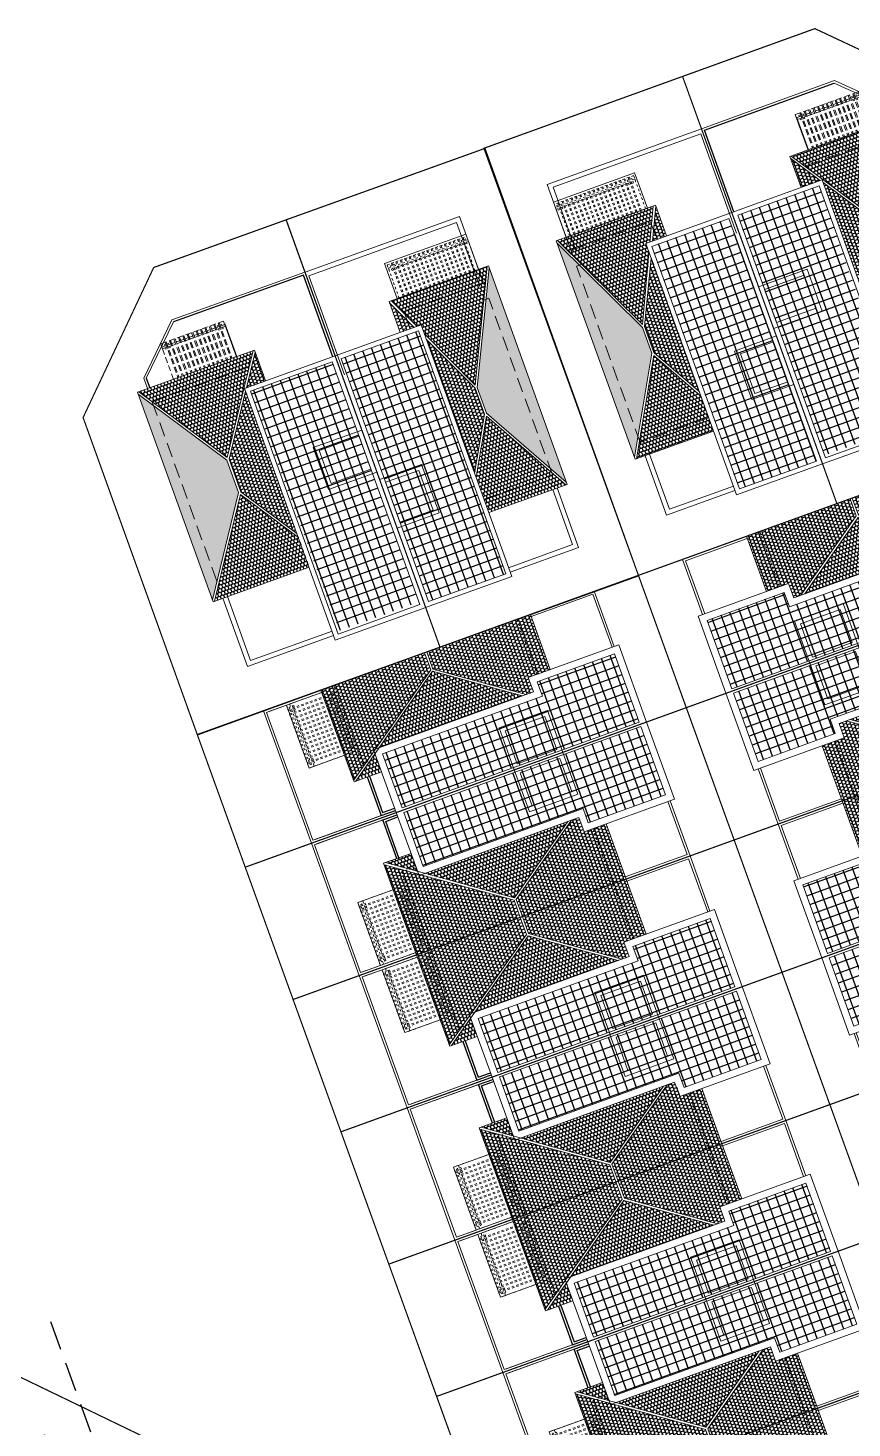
# Model space of a CAD drawing. Header units: metres. Extents: x 568336 to 569219, y 2065964 to 2066430.
# Drawn here: x 568585.6 to 568620.7, y 2066272.9 to 2066332.6 of the extents above; entities that cross this region are included whole.
import ezdxf
from ezdxf.xclip import XClip

# ---------------------------------------------------------------- set-up
doc = ezdxf.new("R2010")
doc.units = ezdxf.units.M
for name, pattern in [('CENTER', [2, 1.25, -0.25, 0.25, -0.25]), ('HIDDEN', [0.375, 0.25, -0.125]), ('HIDDEN2', [0.1875, 0.125, -0.0625])]:
    doc.linetypes.add(name, pattern=pattern)
for name, color, linetype, lineweight in [('-CENTER', 143, 'CENTER', 13), ('-CONCRETE', 1, 'CONTINUOUS', 35), ('-DIM', 9, 'CONTINUOUS', 13), ('-DOOR', 137, 'CONTINUOUS', 9), ('-HATCH', 8, 'CONTINUOUS', 5), ('-HIDE', 3, 'HIDDEN', 13), ('-LINE1', 7, 'CONTINUOUS', 18), ('-LINE2', 252, 'CONTINUOUS', 9)]:
    doc.layers.add(name, color=color, linetype=linetype, lineweight=lineweight)
for name, color, linetype in [('-HATCH CONCRETE', 54, 'CONTINUOUS'), ('-RANH GIOI LO DAT', 12, 'CONTINUOUS'), ('13. NET HATCH', 252, 'CONTINUOUS'), ('LoLK', 6, 'CONTINUOUS'), ('RANHGIOI', 2, 'HIDDEN'), ('TIMDUONG', 1, 'CONTINUOUS')]:
    doc.layers.add(name, color=color, linetype=linetype)

# ---------------------------------------------------------------- blocks, each defined once
blk = doc.blocks.new('M15-T2')
at = {"layer": '13. NET HATCH'}
h = blk.add_hatch(dxfattribs=at)
h.set_pattern_fill('_USER', color=256, scale=400, double=1, pattern_type=0)
h.set_pattern_definition([(0, (-86451.0774407046, -1.622815034352243e-06), (0, 400), []), (90, (-86451.0774407046, -1.622815034352243e-06), (-400, 2.449293598294706e-14), [])])
h.paths.add_polyline_path([(195609.8735232965, 106990.0698697511), (195609.8735232965, 102490.2340475661), (198410.0264232185, 102490.2340475661), (198410.0264232185, 111040.0698697567), (195609.8735232965, 111040.0698697567), (195609.8735232965, 109190.0698697511), (197309.8735232965, 109190.0698697511), (197309.8735232965, 106990.0698697511)])
h = blk.add_hatch(dxfattribs=at)
h.set_pattern_fill('MAIGO-12', color=256, scale=500, angle=180)
h.set_pattern_definition([(180, (-86601.0774407046, -1.622815034352243e-06), (-125, -250), [200, -50, 200, -50]), (270, (-86576.0774407046, -25.00000162281503), (125, -250), [225, -275]), (225, (-86551.0774407046, -1.622815034352243e-06), (-125.0000000023782, -250.0000000047562), [35.35533906000001, -671.751442]), (315, (-86601.0774407046, -1.622815034352243e-06), (125.0000000023781, -250.0000000047562), [35.35533906000001, -671.751442])])
h.paths.add_polyline_path([(203159.9500499807, 107940.0698697504), (198610.0264232185, 107940.0698697504), (198610.0264232185, 106990.0699348317), (200409.9882691402, 105190.10808891)])
h = blk.add_hatch(dxfattribs=at)
h.set_pattern_fill('MAIGO-12', color=256, scale=500, angle=90)
h.set_pattern_definition([(90, (-86451.0774407046, 149.999998377185), (-250, 125), [200, -50, 200, -50]), (180, (-86476.0774407046, 124.999998377185), (-250, -125), [225, -275]), (135, (-86451.0774407046, 99.99999837718497), (-250.0000000047562, 125.0000000023781), [35.35533906000001, -671.751442]), (225, (-86451.0774407046, 149.999998377185), (-250.0000000047562, -125.0000000023781), [35.35533906000001, -671.751442])])
h.paths.add_polyline_path([(200409.9882691402, 102989.5432279678), (203159.9500499807, 100239.5814471274), (203159.9500499807, 107940.0698697504), (200409.9882691402, 105190.10808891)])
h = blk.add_hatch(dxfattribs=at)
h.set_pattern_fill('MAIGO-12', color=256, scale=500, angle=270)
h.set_pattern_definition([(270, (-86451.0774407046, -150.000001622815), (250, -125), [200, -50, 200, -50]), (0, (-86426.0774407046, -125.000001622815), (250, 124.9999999999999), [225, -275]), (315, (-86451.0774407046, -100.000001622815), (250.0000000047562, -125.0000000023782), [35.35533906000001, -671.751442]), (45, (-86451.0774407046, -150.000001622815), (250.0000000047562, 125.0000000023781), [35.35533906000001, -671.751442])])
h.paths.add_polyline_path([(198610.0264232185, 102290.2340475661), (197660.0264882998, 102290.2340475661), (197660.0264882998, 100239.5814471274), (200409.9882691402, 102989.5432279678), (200409.9882691402, 105190.10808891), (198610.0264232185, 106990.0699348317)])
h = blk.add_hatch(dxfattribs=at)
h.set_pattern_fill('MAIGO-12', color=256, scale=500)
h.set_pattern_definition([(0, (-86301.0774407046, -1.622815034352243e-06), (125, 250), [200, -50, 200, -50]), (90, (-86326.0774407046, 24.99999837718497), (-125, 250), [225, -275]), (45, (-86351.0774407046, -1.622815034352243e-06), (125.0000000023781, 250.0000000047562), [35.35533906000001, -671.751442]), (135, (-86301.0774407046, -1.622815034352243e-06), (-125.0000000023781, 250.0000000047562), [35.35533906000001, -671.751442])])
h.paths.add_polyline_path([(203159.9500499807, 100239.5814471274), (200409.9882691402, 102989.5432279678), (197660.0264882998, 100239.5814471274)])
at = {"layer": '-HIDE', "ltscale": 5}
blk.add_lwpolyline([(198410.0264882998, 100989.5814471274), (202409.9500499807, 100989.5814471274), (202409.9500499807, 107190.0698697504), (198410.0264882998, 107190.0698697504)], close=True, dxfattribs=at)
at = {"layer": '-LINE1'}
for points in [[(195409.8735232965, 102290.2340475661), (198610.0264232185, 102290.2340475661), (198610.0264232185, 111240.0698697567), (195409.8735232965, 111240.0698697567)], [(195409.8735232965, 109190.0698697511), (197309.8735232965, 109190.0698697511), (197309.8735232965, 106990.0698697511), (195409.8735232965, 106990.0698697511)], [(195609.8735232965, 108990.0698697511), (197109.8735232965, 108990.0698697511), (197109.8735232965, 107190.0698697511), (195609.8735232965, 107190.0698697511)]]:
    blk.add_lwpolyline(points, close=True, dxfattribs=at)
for points in [[(195609.8735232965, 106990.0698697511), (195609.8735232965, 102490.2340475661), (198410.0264232185, 102490.2340475661), (198410.0264232185, 111040.0698697567), (195609.8735232965, 111040.0698697567), (195609.8735232965, 109190.0698697511)], [(197660.0264882998, 102290.2340475661), (197660.0264882998, 100239.5814471274), (203159.9500499807, 100239.5814471274), (203159.9500499807, 107940.0698697504), (198610.0264232185, 107940.0698697504)], [(198610.0264232185, 106990.0699348317), (200409.9882691402, 105190.10808891), (203159.9500499807, 107940.0698697504)], [(200409.9882691402, 102989.5432279678), (200409.9882691402, 105190.10808891)], [(197660.0264882998, 100239.5814471274), (200409.9882691402, 102989.5432279678), (203159.9500499807, 100239.5814471274)]]:
    blk.add_lwpolyline(points, dxfattribs=at)
at = {"layer": '-RANH GIOI LO DAT', "linetype": 'HIDDEN', "ltscale": 10, "const_width": 50}
blk.add_lwpolyline([(201411.1560862064, 95933.97837805748), (206409.8034176826, 101050.2748088837), (206409.8034174442, 113240.0698714256), (195409.8034186363, 113240.0698714256), (195409.8034181595, 95794.35342478752)], close=True, dxfattribs=at)
at = {"layer": '13. NET HATCH'}
for p, q in [((195410.0630848429, 98310.12510969456), (195409.9500499807, 102289.581440447)), ((195509.9500499809, 98409.28748648906), (195509.9500499808, 102289.5814406758)), ((200194.9472779085, 98409.28748648905), (201983.153677802, 100239.5814471274)), ((200238.0036291459, 98310.26192571684), (202122.9584996862, 100239.5814471274)), ((195409.9500499808, 98310.12510648384), (200238.0036291458, 98310.26192571683)), ((195509.9500499808, 98409.28748648906), (200194.9472779085, 98409.28748648906))]:
    blk.add_line(p, q, dxfattribs=at)
for points in [[(198610.0264232185, 111240.0698697567), (202409.9500499807, 111240.0698697567), (202409.9500499807, 107940.0698697504)], [(198610.0264232185, 111140.0698697567), (202309.9500499807, 111140.0698697567), (202309.9500499807, 107940.0698697504)]]:
    blk.add_lwpolyline(points, dxfattribs=at)
blk = doc.blocks.new('M1-T2')
at = {"layer": '13. NET HATCH'}
h = blk.add_hatch(dxfattribs=at)
h.set_pattern_fill('_USER', color=256, scale=400, double=1, pattern_type=0)
h.set_pattern_definition([(0, (-72019.69939832893, 268497.2421785052), (0, 400), []), (90, (-72019.69939832893, 268497.2421785052), (-400, 2.449293598294706e-14), [])])
h.paths.add_polyline_path([(194781.5083361329, 48852.05986008693), (191681.544559012, 48852.02168850085), (191681.544559012, 38102.40786097664), (194132.0005485586, 38102.40786125885), (194131.4212575209, 45352.40786124712), (194781.544961986, 45352.40786124712)])
h = blk.add_hatch(dxfattribs=at)
h.set_pattern_fill('MAIGO-12', color=256, scale=300)
h.set_pattern_definition([(0, (-71937.9789743879, 277997.6911625504), (75, 150), [120, -30, 120, -30]), (90, (-71952.9789743879, 278012.6911625504), (-74.99999999999999, 150), [135, -165]), (45, (-71967.9789743879, 277997.6911625504), (75.00000000142687, 150.0000000028537), [21.213203436, -403.0508652]), (135, (-71937.9789743879, 277997.6911625504), (-75.00000000142686, 150.0000000028537), [21.213203436, -403.0508652])])
h.paths.add_polyline_path([(197581.6412454823, 41352.9552652062), (196807.5640601909, 41352.89341472676), (194431.4716759799, 44721.41780417197), (194431.4452291422, 45052.40786124712), (195081.5481016735, 45052.40786124712), (195081.537636375, 46052.38191274014), (197581.6364075298, 46052.40807769892)])
h = blk.add_hatch(dxfattribs=at)
h.set_pattern_fill('MAIGO-12', color=256, scale=300, angle=-90.00000000000001)
h.set_pattern_definition([(270, (426586.0623544162, 307889.9603437659), (150, -75.00000000000003), [120, -30, 120, -30]), (360, (426601.0623544162, 307904.9603437659), (150, 74.99999999999996), [135, -165]), (315, (426586.0623544162, 307919.9603437659), (150.0000000028537, -75.0000000014269), [21.213203436, -403.0508652]), (44.99999999999999, (426586.0623544162, 307889.9603437659), (150.0000000028537, 75.00000000142683), [21.213203436, -403.0508652])])
h.paths.add_polyline_path([(196720.4603611046, 41302.88770931555), (194431.4855396117, 44547.91032072683), (194432.0041152306, 38057.78188376474)])
h = blk.add_hatch(dxfattribs=at)
h.set_pattern_fill('MAIGO-12', color=256, scale=300)
h.set_pattern_definition([(0, (-71937.9789743879, 268648.8918156191), (75, 150), [120, -30, 120, -30]), (90, (-71952.9789743879, 268663.8918156191), (-74.99999999999999, 150), [135, -165]), (45, (-71967.9789743879, 268648.8918156191), (75.00000000142687, 150.0000000028537), [21.213203436, -403.0508652]), (135, (-71937.9789743879, 268648.8918156191), (-75.00000000142686, 150.0000000028537), [21.213203436, -403.0508652])])
h.paths.add_polyline_path([(197581.6492357035, 41252.95526552543), (196807.5689006547, 41252.89341479431), (193493.5503469635, 36553.50668456674), (197581.6540736293, 36553.51670549273)])
h = blk.add_hatch(dxfattribs=at)
h.set_pattern_fill('MAIGO-12', color=256, scale=300, angle=-90.00000000000001)
h.set_pattern_definition([(270, (425567.8702235491, 306464.4310452158), (150, -75.00000000000003), [120, -30, 120, -30]), (360, (425582.8702235491, 306479.4310452158), (150, 74.99999999999996), [135, -165]), (315, (425567.8702235491, 306494.4310452158), (150.0000000028537, -75.0000000014269), [21.213203436, -403.0508652]), (44.99999999999999, (425567.8702235491, 306464.4310452158), (150.0000000028537, 75.00000000142683), [21.213203436, -403.0508652])])
h.paths.add_polyline_path([(194251.9137550937, 37802.40786127265), (193431.7609352131, 37802.4078611782), (193432.3257872818, 36640.20530935889)])
at = {"layer": '-CONCRETE', "color": 1, "linetype": 'HIDDEN', "ltscale": 10, "const_width": 50}
blk.add_lwpolyline([(191581.7177010371, 50951.98888872014), (197581.6939540912, 50951.98888872005), (197581.7429788466, 30952.01227472891), (191581.7667257926, 30952.01227472891)], close=True, dxfattribs=at)
at = {"layer": '-DIM'}
for points in [[(191581.6054067312, 45352.34088985813), (193481.8664234671, 45352.34088985813), (193481.8664234671, 43152.41811580034), (191581.6054067312, 43152.41811580034)], [(191781.6054067312, 45152.34088985813), (193281.8664234671, 45152.34088985813), (193281.8664234671, 43352.41811580034), (191781.6054067312, 43352.41811580034)]]:
    blk.add_lwpolyline(points, close=True, dxfattribs=at)
at = {"layer": '-DOOR'}
for p, q in [((191581.7554881212, 33952.36951132128), (191581.755488128, 37802.40786096515)), ((191681.6789614691, 37802.40786097665), (191681.6789614624, 34152.67875149207)), ((197482.0082696404, 36553.51646123689), (197481.6688462046, 34151.3781753963)), ((197581.7526964178, 36553.51670573448), (197581.6657835785, 33951.02410554287))]:
    blk.add_line(p, q, dxfattribs=at)
at = {"layer": '-HATCH'}
for p, q in [((195081.507289891, 48952.0313275103), (197581.7223046749, 48952.0313275103)), ((197481.7222414731, 48852.05573844664), (197481.7222377752, 46052.40703204017)), ((197581.7223046749, 48952.0313275103), (197581.6520589089, 46052.40807786272)), ((197581.6657835785, 33951.02410554287), (191581.7554881212, 33952.36951132128))]:
    blk.add_line(p, q, dxfattribs=at)
at = {"layer": '-HATCH', "linetype": 'HIDDEN'}
for p, q in [((194832.0781148251, 34949.89879636346), (194832.0781148251, 37150.36891155391)), ((194882.0781148251, 34949.89879636346), (194882.0781148251, 37150.36891155391)), ((195032.0781148251, 34949.89879636346), (195032.0781148251, 37150.36891155391)), ((195082.0781148252, 34949.89879636346), (195082.0781148252, 37150.36891155391)), ((195082.0781148251, 34949.89879636346), (195082.0781148251, 37150.36891155391)), ((195082.0781148251, 34949.89879636346), (195082.0781148251, 37150.36891155391)), ((195082.0781148251, 34949.89879636346), (195082.0781148251, 37150.36891155391)), ((195232.0781148252, 34949.89879636346), (195232.0781148252, 37150.36891155391)), ((195282.0781148252, 34949.89879636346), (195282.0781148252, 37150.36891155391)), ((195432.0781148252, 34949.89879636346), (195432.0781148252, 37150.36891155392)), ((195482.0781148252, 34949.89879636346), (195482.0781148252, 37150.36891155392)), ((195632.0781148252, 34949.89879636346), (195632.0781148252, 37150.36891155391)), ((195682.0781148252, 34949.89879636346), (195682.0781148252, 37150.36891155391)), ((195832.0781148252, 34949.89879636346), (195832.0781148252, 37150.36891155391)), ((195882.0781148252, 34949.89879636346), (195882.0781148252, 37150.36891155391)), ((196032.0781148252, 34949.89879636346), (196032.0781148252, 37150.36891155391)), ((196082.0781148252, 34949.89879636346), (196082.0781148252, 37150.36891155391)), ((196232.0781148253, 34949.89879636346), (196232.0781148253, 37150.36891155392)), ((196282.0781148253, 34949.89879636346), (196282.0781148253, 37150.36891155392)), ((196432.0781148253, 34949.89879636346), (196432.0781148253, 37150.36891155392)), ((196482.0781148253, 34949.89879636346), (196482.0781148253, 37150.36891155392)), ((196632.0781148253, 34949.89879636346), (196632.0781148253, 37150.36891155392)), ((196682.0781148253, 34949.89879636346), (196682.0781148253, 37150.36891155392)), ((196832.0781148253, 34949.89879636346), (196832.0781148253, 37150.36891155391)), ((196882.0781148253, 34949.89879636346), (196882.0781148253, 37150.36891155391)), ((197032.0781148253, 34949.89879636346), (197032.0781148253, 37150.36891155391)), ((197082.0781148253, 34949.89879636346), (197082.0781148253, 37150.36891155391)), ((197232.0781148253, 34949.89879636346), (197232.0781148253, 37150.36891155391)), ((197282.0781148253, 34949.89879636346), (197282.0781148253, 37150.36891155391))]:
    blk.add_line(p, q, dxfattribs=at)
at = {"layer": '-HATCH'}
for points in [[(197481.7222414731, 48852.05573844664), (195081.509382983, 48852.03343139064)], [(194632.0781148252, 36553.50947537227), (194632.0781148252, 34949.89879636346), (197482.0082696404, 34949.89879636346), (197481.4005076007, 34052.42727081922), (191681.9473000663, 34051.62965606915), (191682.3114230807, 37153.50714727336)], [(191682.3114230807, 37153.50714727336), (193432.076313036, 37153.50714727336)]]:
    blk.add_lwpolyline(points, dxfattribs=at)
at = {"layer": '-HATCH', "linetype": 'HIDDEN'}
blk.add_lwpolyline([(194632.0781148251, 37149.91896741249), (197482.0082696404, 37149.91896741249), (197482.0082696404, 34949.89879636346), (194632.0781148251, 34949.89879636346)], close=True, dxfattribs=at)
for points in [[(194757.0082696402, 35179.89879636346), (194757.0082696402, 35239.89879636346), (194832.0781148251, 35239.89879636346)], [(194882.0781148251, 35239.89879636346), (194957.0082696402, 35239.89879636346), (194957.0082696402, 35179.89879636346)], [(197232.0781148253, 35239.89879636346), (197157.0781148253, 35239.89879636346), (197157.0781148253, 35179.89879636346)], [(197357.0781148253, 35179.89879636346), (197357.0781148253, 35239.89879636346), (197282.0781148253, 35239.89879636346)], [(194832.0781148251, 35099.89879636346), (194632.0781148251, 35099.89879636346), (194632.0781148251, 35179.89879636346), (194832.0781148251, 35179.89879636346)], [(194832.0781148251, 35039.89879636346), (194757.0082696402, 35039.89879636346), (194757.0082696402, 35099.89879636346)], [(194882.0781148251, 35179.89879636346), (195032.0781148251, 35179.89879636346)], [(195032.0781148251, 35099.89879636346), (194882.0781148251, 35099.89879636346)], [(194957.0082696402, 35099.89879636346), (194957.0082696402, 35039.89879636346), (194882.0781148251, 35039.89879636346)], [(195082.0781148251, 35179.89879636346), (195082.0781148251, 35179.89879636346)], [(195082.0781148252, 35179.89879636346), (195082.0781148251, 35179.89879636346)], [(195082.0781148252, 35179.89879636346), (195232.0781148252, 35179.89879636346)], [(195232.0781148252, 35099.89879636346), (195082.0781148252, 35099.89879636346)], [(195082.0781148251, 35099.89879636346), (195082.0781148252, 35099.89879636346)], [(195082.0781148251, 35099.89879636346), (195082.0781148251, 35099.89879636346)], [(195282.0781148252, 35179.89879636346), (195432.0781148252, 35179.89879636346)], [(195432.0781148252, 35099.89879636346), (195282.0781148252, 35099.89879636346)], [(195482.0781148252, 35179.89879636346), (195632.0781148252, 35179.89879636346)], [(195632.0781148252, 35099.89879636346), (195482.0781148252, 35099.89879636346)], [(195682.0781148252, 35179.89879636346), (195832.0781148252, 35179.89879636346)], [(195832.0781148252, 35099.89879636346), (195682.0781148252, 35099.89879636346)], [(195882.0781148252, 35179.89879636346), (196032.0781148252, 35179.89879636346)], [(196032.0781148252, 35099.89879636346), (195882.0781148252, 35099.89879636346)], [(196082.0781148252, 35179.89879636346), (196232.0781148253, 35179.89879636346)], [(196232.0781148253, 35099.89879636346), (196082.0781148252, 35099.89879636346)], [(196282.0781148253, 35179.89879636346), (196432.0781148253, 35179.89879636346)], [(196432.0781148253, 35099.89879636346), (196282.0781148253, 35099.89879636346)], [(196482.0781148253, 35179.89879636346), (196632.0781148253, 35179.89879636346)], [(196632.0781148253, 35099.89879636346), (196482.0781148253, 35099.89879636346)], [(196682.0781148253, 35179.89879636346), (196832.0781148253, 35179.89879636346)], [(196832.0781148253, 35099.89879636346), (196682.0781148253, 35099.89879636346)], [(196882.0781148253, 35179.89879636346), (197032.0781148253, 35179.89879636346)], [(197032.0781148253, 35099.89879636346), (196882.0781148253, 35099.89879636346)], [(197082.0781148253, 35179.89879636346), (197232.0781148253, 35179.89879636346)], [(197232.0781148253, 35099.89879636346), (197082.0781148253, 35099.89879636346)], [(197157.0781148253, 35099.89879636346), (197157.0781148253, 35039.89879636346), (197232.0781148253, 35039.89879636346)], [(197282.0781148253, 35179.89879636346), (197482.0082696404, 35179.89879636346), (197482.0082696404, 35099.89879636346), (197282.0781148253, 35099.89879636346)], [(197282.0781148253, 35039.89879636346), (197357.0781148253, 35039.89879636346), (197357.0781148253, 35099.89879636346)]]:
    blk.add_lwpolyline(points, dxfattribs=at)
at = {"layer": '-HATCH CONCRETE', "color": 251}
for p, q in [((191682.3114230807, 37153.50714727336), (191681.9954599081, 37802.40786097669)), ((193432.076313036, 37153.50714727336), (191682.3114230807, 37153.50714727336))]:
    blk.add_line(p, q, dxfattribs=at)
blk.add_lwpolyline([(193432.027711175, 37253.50714727336), (191782.3114230807, 37253.50714727336), (191781.9952733098, 37802.40786098821)], dxfattribs=at)
at = {"layer": '-HIDE', "linetype": 'HIDDEN2', "ltscale": 5}
for p, q in [((197581.726349521, 45452.40807863946), (195081.543915717, 45452.3819128051)), ((194031.7607389405, 37802.95750426031), (194032.0763839002, 37153.50714727336)), ((194032.0763839002, 37153.50714727336), (197581.6543818389, 37153.51978471873))]:
    blk.add_line(p, q, dxfattribs=at)
at = {"layer": '-LINE1'}
for p, q in [((191581.544559012, 49152.02045716772), (195081.5051964397, 49152.06355413864)), ((191581.544559012, 37802.40786096513), (191581.544559012, 49152.02045716772)), ((195081.5481016735, 45052.40786124712), (195081.5051964397, 49152.06355413864)), ((191681.544559012, 48852.02168850085), (194781.5083361329, 48852.05986008693)), ((191681.544559012, 38102.40786097664), (191681.544559012, 48852.02168850085)), ((194781.544961986, 45352.40786124712), (194781.5083361329, 48852.05986008693)), ((197581.6364075298, 46052.40807769892), (195081.537636375, 46052.38191274014)), ((197581.6540736293, 36553.51670549273), (197581.6364075298, 46052.40807769892)), ((194131.4212575209, 45352.40786124712), (194132.0005485586, 38102.40786125885)), ((194781.544961986, 45352.40786124712), (194131.4212575209, 45352.40786124712)), ((194431.4452291422, 45052.40786124712), (194432.0245201799, 37802.4078612934)), ((195081.5481016735, 45052.40786124712), (194431.4452291422, 45052.40786124712)), ((194431.4716759799, 44721.41780417197), (196807.5622111425, 41352.89341457902)), ((194431.4855396117, 44547.91032072683), (196720.4603611046, 41302.88770931556)), ((193432.3257872818, 36640.20530935889), (196720.4603611046, 41302.88770931555)), ((193493.5503469635, 36553.50668456674), (196807.5689006547, 41252.89341479431)), ((196807.5622111425, 41352.89341457902), (197581.6412454823, 41352.9552652062)), ((196807.5689006547, 41252.89341479431), (197581.6492357034, 41252.95526552543)), ((191581.544559012, 37802.40786096513), (194432.0245201799, 37802.4078612934)), ((191681.544559012, 38102.40786097664), (194132.0005485586, 38102.40786125885)), ((193431.7609352131, 37802.40786117821), (193432.3679244998, 36553.5065345939)), ((193432.3679244998, 36553.5065345939), (197581.6540736293, 36553.51670549273))]:
    blk.add_line(p, q, dxfattribs=at)
at = {"layer": '-LINE1', "lineweight": 18}
blk.add_lwpolyline([(191581.7411493842, 50951.93153578669), (197581.7174024383, 50951.9315357866), (197581.7664271937, 30951.95492153367), (191581.7901741396, 30951.95492153367)], close=True, dxfattribs=at)
blk = doc.blocks.new('M2-T2.3')
at = {"layer": '13. NET HATCH'}
h = blk.add_hatch(dxfattribs=at)
h.set_pattern_fill('MAIGO-12', color=256, scale=0.3, angle=-160.1353442699454)
h.set_pattern_definition([(199.8646557300547, (568236.3517205628, 2065902.263402641), (-0.01956742700602377, -0.1665596463743963), [0.12, -0.03, 0.12, -0.03]), (289.8646557300547, (568236.3709250232, 2065902.254392164), (0.1215072608959027, -0.1155897294294568), [0.135, -0.165]), (244.8646557300546, (568236.3799355003, 2065902.273596624), (-0.01956742700639605, -0.166559646377565), [0.02121320343599999, -0.4030508651999999]), (334.8646557300546, (568236.3517205628, 2065902.263402641), (0.1215072608982144, -0.1155897294316558), [0.021213203436, -0.4030508652])])
h.paths.add_polyline_path([(568621.8695590339, 2066324.377329159), (568619.3981777765, 2066326.21351774), (568618.827342418, 2066326.637637395), (568618.105408305, 2066327.174020509), (568622.9762921557, 2066328.934369773)])
h = blk.add_hatch(dxfattribs=at)
h.set_pattern_fill('MAIGO-12', color=256, scale=0.3, angle=-70.13534426994532)
h.set_pattern_definition([(289.8646557300547, (569029.9237100899, 2065947.346935133), (0.1665596463743963, -0.01956742700602374), [0.12, -0.03, 0.12, -0.03]), (19.86465573005468, (569029.9327205669, 2065947.366139593), (0.1155897294294567, 0.1215072608959027), [0.135, -0.165]), (334.8646557300547, (569029.9135161065, 2065947.37515007), (0.166559646377565, -0.01956742700639602), [0.021213203436, -0.4030508652]), (64.86465573005468, (569029.9237100899, 2065947.346935133), (0.1155897294316558, 0.1215072608982144), [0.021213203436, -0.4030508652000001])])
h.paths.add_polyline_path([(568621.9524726305, 2066324.29500571), (568623.0637519397, 2066328.870765525), (568626.2301300213, 2066320.10443137), (568622.4520236927, 2066322.912346792)])
h = blk.add_hatch(dxfattribs=at)
h.set_pattern_fill('MAIGO-12', color=256, scale=0.3, angle=-70.13534426994532)
h.set_pattern_definition([(289.8646557300547, (569034.8020855854, 2065948.993672931), (0.1665596463743963, -0.01956742700602374), [0.12, -0.03, 0.12, -0.03]), (19.86465573005468, (569034.8110960624, 2065949.012877391), (0.1155897294294567, 0.1215072608959027), [0.135, -0.165]), (334.8646557300547, (569034.7918916021, 2065949.021887868), (0.166559646377565, -0.01956742700639602), [0.021213203436, -0.4030508652]), (64.86465573005468, (569034.8020855854, 2065948.993672931), (0.1155897294316558, 0.1215072608982144), [0.021213203436, -0.4030508652000001])])
h.paths.add_polyline_path([(568619.3405565904, 2066326.131937784), (568618.0795319042, 2066327.068666068), (568618.524667562, 2066325.837157198)])
h = blk.add_hatch(dxfattribs=at)
h.set_pattern_fill('MAIGO-12', color=256, scale=0.3, angle=-70.13534426994532)
h.set_pattern_definition([(289.8646557300547, (569034.383265813, 2065947.384741791), (0.1665596463743963, -0.01956742700602374), [0.12, -0.03, 0.12, -0.03]), (19.86465573005468, (569034.39227629, 2065947.403946252), (0.1155897294294567, 0.1215072608959027), [0.135, -0.165]), (334.8646557300547, (569034.3730718296, 2065947.412956729), (0.166559646377565, -0.01956742700639602), [0.021213203436, -0.4030508652]), (64.86465573005468, (569034.383265813, 2065947.384741791), (0.1155897294316558, 0.1215072608982144), [0.021213203436, -0.4030508652000001])])
h.paths.add_polyline_path([(568621.8584241901, 2066324.261022025), (568619.4597042174, 2066326.043224674), (568621.6522976105, 2066319.974558151), (568622.3579725493, 2066322.878370589)])
h = blk.add_hatch(dxfattribs=at)
h.set_pattern_fill('_USER', color=256, scale=0.4, angle=-160.1353442699453, double=1, pattern_type=0)
h.set_pattern_definition([(199.8646557300547, (569028.168800145, 2065945.539592782), (0.1359197785198387, -0.3761991677384707), []), (289.8646557300547, (569028.168800145, 2065945.539592782), (0.3761991677384707, 0.1359197785198387), [])])
h.paths.add_polyline_path([(568622.9073800778, 2066315.617863444), (568619.5217444064, 2066314.394642469), (568615.8180031175, 2066324.646586249), (568619.2976286367, 2066325.903774438)])
h = blk.add_hatch(dxfattribs=at)
h.set_pattern_fill('MAIGO-12', color=256, scale=0.3, angle=-160.1353442699454)
h.set_pattern_definition([(199.8646557300547, (568239.5996236088, 2065893.273846918), (-0.01956742700602377, -0.1665596463743963), [0.12, -0.03, 0.12, -0.03]), (289.8646557300547, (568239.6188280692, 2065893.264836442), (0.1215072608959027, -0.1155897294294568), [0.135, -0.165]), (244.8646557300546, (568239.6278385463, 2065893.284040902), (-0.01956742700639605, -0.166559646377565), [0.02121320343599999, -0.4030508651999999]), (334.8646557300546, (568239.5996236088, 2065893.273846918), (0.1215072608982144, -0.1155897294316558), [0.021213203436, -0.4030508652])])
h.paths.add_polyline_path([(568622.4408750774, 2066322.796038911), (568621.7138240511, 2066319.804265085), (568622.1701318327, 2066318.541295049), (568626.2046357383, 2066319.998950792)])
at = {"layer": '-DOOR'}
for p, q in [((568614.2705887987, 2066328.339991175), (568615.6296414415, 2066324.578531203)), ((568619.3676792221, 2066314.232652096), (568615.6296414415, 2066324.578531203)), ((568626.6351697479, 2066317.071030791), (568625.6497520717, 2066319.798472769)), ((568625.8376917702, 2066319.866374892), (568626.8909535509, 2066316.950791497)), ((568626.8909535509, 2066316.950791497), (568623.223509398, 2066315.625753487))]:
    blk.add_line(p, q, dxfattribs=at)
blk.add_lwpolyline([(568626.6351697479, 2066317.071030791), (568623.1555495089, 2066315.81385307)], dxfattribs=at)
at = {"layer": '-HATCH', "linetype": 'HIDDEN'}
for p, q in [((568620.2043263199, 2066329.638275735), (568620.7493650398, 2066328.1295529)), ((568620.3454010077, 2066329.689245651), (568620.8906272586, 2066328.180605409)), ((568620.3924259037, 2066329.706235624), (568620.9376505755, 2066328.19759975)), ((568620.5335005915, 2066329.757205541), (568621.0785282593, 2066328.248513288)), ((568620.5805254874, 2066329.774195513), (568621.1255515765, 2066328.265507628)), ((568620.7216001754, 2066329.82516543), (568621.266813795, 2066328.316560138)), ((568620.7686250714, 2066329.842155402), (568621.3136448447, 2066328.333484993)), ((568618.6525047527, 2066329.077606648), (568619.1975955762, 2066327.568739644)), ((568618.6995296488, 2066329.094596621), (568619.2446709838, 2066327.58575281)), ((568618.6995296488, 2066329.094596621), (568619.2446709838, 2066327.58575281)), ((568618.6995296488, 2066329.094596621), (568619.2446709838, 2066327.58575281)), ((568618.6995296488, 2066329.094596621), (568619.2446709838, 2066327.58575281)), ((568618.8406043367, 2066329.145566537), (568619.385881112, 2066327.636786494)), ((568618.8876292327, 2066329.16255651), (568619.4327121616, 2066327.653711349)), ((568619.0287039207, 2066329.213526427), (568619.5739743804, 2066327.704763859)), ((568619.0757288166, 2066329.230516399), (568619.6208054299, 2066327.721688714)), ((568619.2168035045, 2066329.281486316), (568619.761875381, 2066327.772671737)), ((568619.2638284004, 2066329.298476288), (568619.8090909658, 2066327.789735564)), ((568619.4049030882, 2066329.349446205), (568619.9499686495, 2066327.840649101)), ((568619.4519279842, 2066329.366436178), (568619.997184234, 2066327.857712928)), ((568619.5930026722, 2066329.417406094), (568620.1382541853, 2066327.908695952)), ((568619.6400275681, 2066329.434396067), (568620.1852775024, 2066327.925690293)), ((568619.781102256, 2066329.485365984), (568620.3263474535, 2066327.976673316)), ((568619.828127152, 2066329.502355956), (568620.3731785031, 2066327.993598171)), ((568619.9692018399, 2066329.553325873), (568620.5142484542, 2066328.044581194)), ((568620.0162267359, 2066329.570315845), (568620.561464039, 2066328.061645022)), ((568620.1573014238, 2066329.621285762), (568620.7025339903, 2066328.112628045)), ((568618.4644051689, 2066329.009646759), (568619.0095023079, 2066327.50076228)), ((568618.511430065, 2066329.026636731), (568619.0565256249, 2066327.517756621))]:
    blk.add_line(p, q, dxfattribs=at)
blk.add_lwpolyline([(568618.8212871874, 2066327.432740877), (568621.5018646934, 2066328.401508104), (568620.9566589659, 2066329.910091558), (568618.276305585, 2066328.94168687)], close=True, dxfattribs=at)
for points in [[(568620.7725700923, 2066329.684090742), (568620.6314954045, 2066329.633120825)], [(568620.7020327484, 2066329.658605783), (568620.6816447816, 2066329.715035659), (568620.7521821256, 2066329.740520617)], [(568620.7992070215, 2066329.75751059), (568620.8697443656, 2066329.782995548), (568620.8901323323, 2066329.726565673)], [(568620.846778944, 2066329.625840881), (568621.0348128385, 2066329.693777037), (568621.0076288829, 2066329.76901687), (568620.8195949884, 2066329.701080715)], [(568620.9173162881, 2066329.651325839), (568620.9377042548, 2066329.594895964), (568620.8671669109, 2066329.569411006)], [(568619.0796738375, 2066329.072451739), (568618.9385991496, 2066329.021481822)], [(568619.2677734215, 2066329.140411628), (568619.1266987337, 2066329.089441711)], [(568619.1538826892, 2066329.014201878), (568619.2949573771, 2066329.065171795)], [(568619.4558730053, 2066329.208371517), (568619.3147983174, 2066329.1574016)], [(568619.341982273, 2066329.082161767), (568619.4830569609, 2066329.133131684)], [(568619.6439725892, 2066329.276331407), (568619.5028979013, 2066329.225361489)], [(568619.5300818569, 2066329.150121656), (568619.6711565448, 2066329.201091573)], [(568619.8320721731, 2066329.344291296), (568619.6909974852, 2066329.293321379)], [(568619.7181814408, 2066329.218081546), (568619.8592561287, 2066329.269051462)], [(568620.0201717569, 2066329.412251185), (568619.8790970689, 2066329.361281268)], [(568619.9062810247, 2066329.286041435), (568620.0473557126, 2066329.337011352)], [(568620.2082713409, 2066329.480211074), (568620.0671966529, 2066329.429241158)], [(568620.0943806085, 2066329.354001324), (568620.2354552966, 2066329.404971241)], [(568620.3963709247, 2066329.548170964), (568620.2552962367, 2066329.497201046)], [(568620.2824801925, 2066329.421961213), (568620.4235548803, 2066329.47293113)], [(568620.5844705084, 2066329.616130853), (568620.4433958206, 2066329.565160936)], [(568620.4705797763, 2066329.489921103), (568620.6116544642, 2066329.540891019)], [(568620.65867936, 2066329.557880992), (568620.799754048, 2066329.608850909)], [(568620.8201420148, 2066329.552421034), (568620.7496046708, 2066329.526936075), (568620.729216704, 2066329.58336595)], [(568618.515375086, 2066328.868572071), (568618.3272755021, 2066328.800612182), (568618.3544594577, 2066328.725372348), (568618.5425590416, 2066328.793332238)], [(568618.4949871191, 2066328.925001946), (568618.4243840859, 2066328.899493254), (568618.4447720527, 2066328.843063379)], [(568618.4719560085, 2066328.767823545), (568618.4923439752, 2066328.71139367), (568618.5629470084, 2066328.736902363)], [(568618.6328716367, 2066328.911023268), (568618.6124836699, 2066328.967453144), (568618.5420120152, 2066328.941991918)], [(568618.7034746697, 2066328.93653196), (568618.562399982, 2066328.885562043)], [(568618.5895839377, 2066328.81032221), (568618.7306586255, 2066328.861292127)], [(568618.6099719044, 2066328.753892335), (568618.6804435591, 2066328.77935356), (568618.6600555923, 2066328.835783435)], [(568618.8915742537, 2066329.00449185), (568618.7504995657, 2066328.953521932)], [(568618.7504995657, 2066328.953521932), (568618.7504995657, 2066328.953521932)], [(568618.7504995657, 2066328.953521932), (568618.7504995657, 2066328.953521932)], [(568618.7776835215, 2066328.878282099), (568618.9187582093, 2066328.929252016)], [(568618.7776835215, 2066328.878282099), (568618.7776835215, 2066328.878282099)], [(568618.7776835215, 2066328.878282099), (568618.7776835215, 2066328.878282099)], [(568618.9657831053, 2066328.946241989), (568619.1068577933, 2066328.997211905)]]:
    blk.add_lwpolyline(points, dxfattribs=at)
at = {"layer": '-HATCH CONCRETE', "color": 251}
for p, q in [((568614.3986386147, 2066328.279912769), (568619.9368498817, 2066330.280854061)), ((568622.3689767129, 2066329.174067179), (568622.5157047454, 2066328.767912363)), ((568618.3116581817, 2066328.843837847), (568618.8212871874, 2066327.432740877)), ((568615.6557365021, 2066324.800612827), (568614.3986386147, 2066328.279912769))]:
    blk.add_line(p, q, dxfattribs=at)
at = {"layer": '-HIDE', "linetype": 'HIDDEN2', "ltscale": 5}
for p, q in [((568618.6827563246, 2066326.745062072), (568622.8139733839, 2066328.237660025)), ((568622.8139733839, 2066328.237660025), (568625.633834512, 2066320.430681741))]:
    blk.add_line(p, q, dxfattribs=at)
at = {"layer": '-LINE1'}
for p, q in [((568618.0488523436, 2066327.153581047), (568623.0333323503, 2066328.954984238)), ((568621.8695590339, 2066324.377329159), (568622.9762921557, 2066328.934369773)), ((568621.9524726305, 2066324.29500571), (568623.0637519397, 2066328.870765525)), ((568623.0333323503, 2066328.954984238), (568626.2608883886, 2066320.019274727)), ((568618.524667562, 2066325.837157198), (568618.0488523436, 2066327.153581047)), ((568619.3405565904, 2066326.131937784), (568618.0795319042, 2066327.068666068)), ((568619.3981777765, 2066326.21351774), (568618.105408305, 2066327.174020509)), ((568619.417864097, 2066326.159868974), (568615.5620384297, 2066324.766759727)), ((568621.8695590339, 2066324.377329159), (568619.3981777765, 2066326.21351774)), ((568619.417864097, 2066326.159868974), (568623.2914692871, 2066315.437653903)), ((568621.8584241901, 2066324.261022025), (568619.4597042174, 2066326.043224674)), ((568619.2976286812, 2066325.903774315), (568615.8180031128, 2066324.646586262)), ((568619.2976286812, 2066325.903774315), (568623.0355819364, 2066315.557856166)), ((568615.3409006324, 2066325.37798649), (568619.43568123, 2066314.04456773)), ((568615.8180176641, 2066324.64659152), (568619.555990341, 2066314.300688793)), ((568621.8584241901, 2066324.261022025), (568622.3579725493, 2066322.878370589)), ((568621.9524726305, 2066324.29500571), (568622.4520236927, 2066322.912346792)), ((568622.3579725493, 2066322.878370589), (568621.6522976105, 2066319.974558151)), ((568622.4408750774, 2066322.796038911), (568621.7138240511, 2066319.804265085)), ((568622.4408750774, 2066322.796038911), (568626.2044858967, 2066319.998896654)), ((568622.4520236927, 2066322.912346792), (568626.2301300213, 2066320.10443137)), ((568626.2608883886, 2066320.019274727), (568622.1701318327, 2066318.541295049)), ((568619.43568123, 2066314.04456773), (568623.2914692871, 2066315.437653903)), ((568619.555990341, 2066314.300688793), (568623.0355819364, 2066315.557856166))]:
    blk.add_line(p, q, dxfattribs=at)
for points in [[(568619.4197728487, 2066320.561969436), (568617.3509045143, 2066319.8144927), (568616.7052866011, 2066321.601435883), (568618.7741549355, 2066322.348912619)], [(568619.1637133758, 2066320.682109131), (568617.471044209, 2066320.070552173), (568616.9613460742, 2066321.481296189), (568618.6540152411, 2066322.092853146)]]:
    blk.add_lwpolyline(points, close=True, dxfattribs=at)
at = {"layer": '-LINE2'}
for p, q in [((568619.9411879305, 2066330.388763858), (568614.2705887987, 2066328.339991175)), ((568619.9368498817, 2066330.280854061), (568622.3689767129, 2066329.174067179)), ((568619.9411879305, 2066330.388763858), (568622.4487330077, 2066329.247656427)), ((568622.6097653675, 2066328.801906101), (568622.4487330077, 2066329.247656427))]:
    blk.add_line(p, q, dxfattribs=at)
at = {"layer": 'TIMDUONG', "color": 1, "linetype": 'HIDDEN', "ltscale": 10, "const_width": 0.05}
blk.add_lwpolyline([(568620.048786913, 2066312.352215164), (568630.3943091938, 2066316.089884056), (568625.5117887076, 2066329.603651822), (568619.1102957014, 2066332.60713102), (568613.4673146239, 2066330.56831652)], close=True, dxfattribs=at)
blk = doc.blocks.new('A$C4e74010f')
at = {"layer": '-LINE1', "linetype": 'HIDDEN'}
for p, q in [((158.0064844909648, 100.3152907365002), (158.0064844909648, 2200.785405926945)), ((208.0064844909648, 100.3152907365002), (208.0064844909648, 2200.785405926945)), ((358.0064844909648, 100.3152907365002), (358.0064844909648, 2200.785405926945)), ((408.0064844909648, 100.3152907365002), (408.0064844909648, 2200.785405926945)), ((558.0064844909648, 99.86534659507743), (558.0064844909648, 2200.335461785522)), ((608.0064844909648, 99.86534659507743), (608.0064844909648, 2200.335461785522)), ((758.0064844909939, 99.86534659507743), (758.0064844909939, 2200.335461785522)), ((808.0064844909939, 99.86534659507743), (808.0064844909939, 2200.335461785522)), ((958.0064844909648, 100.3152907365002), (958.0064844909648, 2200.785405926945)), ((1008.006484490965, 100.3152907365002), (1008.006484490965, 2200.785405926945)), ((1158.006484490965, 100.3152907365002), (1158.006484490965, 2200.785405926945)), ((1208.006484490965, 100.3152907365002), (1208.006484490965, 2200.785405926945)), ((1358.006484490965, 100.3152907365002), (1358.006484490965, 2200.785405926945)), ((1408.006484490965, 100.3152907365002), (1408.006484490965, 2200.785405926945)), ((1558.006484490994, 100.3152907365002), (1558.006484490994, 2200.785405926945)), ((1608.006484490994, 100.3152907365002), (1608.006484490994, 2200.785405926945)), ((1758.006484491023, 100.3152907365002), (1758.006484491023, 2200.785405926945)), ((1808.006484491023, 100.3152907365002), (1808.006484491023, 2200.785405926945)), ((1958.006484491023, 100.3152907365002), (1958.006484491023, 2200.785405926945)), ((2008.006484491023, 100.3152907365002), (2008.006484491023, 2200.785405926945)), ((2158.006484491023, 100.3152907365002), (2158.006484491023, 2200.785405926945)), ((2208.006484491023, 100.3152907365002), (2208.006484491023, 2200.785405926945)), ((2358.006484491052, 100.3152907365002), (2358.006484491052, 2200.785405926945)), ((2408.006484491052, 100.3152907365002), (2408.006484491052, 2200.785405926945)), ((2558.006484491052, 100.3152907365002), (2558.006484491052, 2200.785405926945)), ((2608.006484491052, 100.3152907365002), (2608.006484491052, 2200.785405926945)), ((2758.006484491081, 100.7652348779229), (2758.006484491081, 2201.235350068368)), ((2808.006484491081, 100.7652348779229), (2808.006484491081, 2201.235350068368)), ((2958.00648449111, 100.7652348779229), (2958.00648449111, 2201.235350068368)), ((3008.00648449111, 100.7652348779229), (3008.00648449111, 2201.235350068368)), ((3158.00648449111, 100.7652348779229), (3158.00648449111, 2201.235350068368)), ((3208.00648449111, 100.7652348779229), (3208.00648449111, 2201.235350068368)), ((3358.00648449111, 100.7652348779229), (3358.00648449111, 2201.235350068368)), ((3408.00648449111, 100.7652348779229), (3408.00648449111, 2201.235350068368))]:
    blk.add_line(p, q, dxfattribs=at)
blk.add_lwpolyline([(-0.0003190369752701372, 2200.333615124622), (3599.462084550498, 2200.785405926203), (3599.462084550498, 100.7652348771808), (-0.0003190369752701372, 100.3134440756003)], close=True, dxfattribs=at)
for points in [[(158.0064844909648, 250.3152907365002), (-0.0003190369752701372, 250.3134440756003), (-0.0003190369752701372, 330.3134440756003), (158.0064844909648, 330.3152907365002)], [(82.93663930598996, 330.3152907365002), (82.93663930598996, 390.3152907365002), (158.0064844909648, 390.3152907365002)], [(158.0064844909648, 190.3152907365002), (82.93663930598996, 190.3152907365002), (82.93663930598996, 250.3152907365002)], [(208.0064844909648, 390.3152907365002), (282.93663930599, 390.3152907365002), (282.93663930599, 330.3152907365002)], [(208.0064844909648, 330.3152907365002), (358.0064844909648, 330.3152907365002)], [(358.0064844909648, 250.3152907365002), (208.0064844909648, 250.3152907365002)], [(282.93663930599, 250.3152907365002), (282.93663930599, 190.3152907365002), (208.0064844909648, 190.3152907365002)], [(408.0064844909648, 330.3152907365002), (558.0064844909648, 330.3152907365002)], [(558.0064844909648, 250.3152907365002), (408.0064844909648, 250.3152907365002)], [(608.0064844909648, 330.3152907365002), (758.0064844909939, 330.3152907365002)], [(758.0064844909939, 250.3152907365002), (608.0064844909648, 250.3152907365002)], [(808.0064844909939, 330.3152907365002), (958.0064844909648, 330.3152907365002)], [(958.0064844909648, 250.3152907365002), (808.0064844909939, 250.3152907365002)], [(1008.006484490965, 330.3152907365002), (1158.006484490965, 330.3152907365002)], [(1158.006484490965, 250.3152907365002), (1008.006484490965, 250.3152907365002)], [(1208.006484490965, 330.3152907365002), (1358.006484490965, 330.3152907365002)], [(1358.006484490965, 250.3152907365002), (1208.006484490965, 250.3152907365002)], [(1408.006484490965, 330.3152907365002), (1558.006484490994, 330.3152907365002)], [(1558.006484490994, 250.3152907365002), (1408.006484490965, 250.3152907365002)], [(1608.006484490994, 330.3152907365002), (1758.006484491023, 330.3152907365002)], [(1758.006484491023, 250.3152907365002), (1608.006484490994, 250.3152907365002)], [(1808.006484491023, 330.3152907365002), (1958.006484491023, 330.3152907365002)], [(1958.006484491023, 250.3152907365002), (1808.006484491023, 250.3152907365002)], [(2008.006484491023, 330.3152907365002), (2158.006484491023, 330.3152907365002)], [(2158.006484491023, 250.3152907365002), (2008.006484491023, 250.3152907365002)], [(2208.006484491023, 330.3152907365002), (2358.006484491052, 330.3152907365002)], [(2358.006484491052, 250.3152907365002), (2208.006484491023, 250.3152907365002)], [(2408.006484491052, 330.3152907365002), (2558.006484491052, 330.3152907365002)], [(2558.006484491052, 250.3152907365002), (2408.006484491052, 250.3152907365002)], [(2608.006484491052, 330.3152907365002), (2758.006484491081, 330.438002775074)], [(2758.006484491081, 250.438002775074), (2608.006484491052, 250.3152907365002)], [(2808.006484491081, 330.4789067879319), (2958.00648449111, 330.6016188265057)], [(2958.00648449111, 250.6016188265057), (2808.006484491081, 250.4789067879319)], [(3008.00648449111, 330.6425228393491), (3158.00648449111, 330.7652348779229)], [(3158.00648449111, 250.7652348779229), (3008.00648449111, 250.6425228393491)], [(3208.00648449111, 330.7652348779229), (3358.00648449111, 330.7652348779229)], [(3358.00648449111, 250.7652348779229), (3208.00648449111, 250.7652348779229)], [(3358.00648449111, 390.7652348779229), (3283.00648449111, 390.7652348779229), (3283.00648449111, 330.7652348779229)], [(3283.00648449111, 250.7652348779229), (3283.00648449111, 190.7652348779229), (3358.00648449111, 190.7652348779229)], [(3483.00648449111, 330.7652348779229), (3483.00648449111, 390.7652348779229), (3408.00648449111, 390.7652348779229)], [(3408.00648449111, 330.7652348779229), (3599.462084550498, 330.7652348771808), (3599.462084550498, 250.7652348771808), (3408.00648449111, 250.7652348779229)], [(3408.00648449111, 190.7652348779229), (3483.00648449111, 190.7652348779229), (3483.00648449111, 250.7652348779229)]]:
    blk.add_lwpolyline(points, dxfattribs=at)
blk = doc.blocks.new('M3-T2.2')
at = {"layer": '13. NET HATCH'}
h = blk.add_hatch(dxfattribs=at)
h.set_pattern_fill('MAIGO-12', color=256, scale=0.3, angle=-160.216942832418)
h.set_pattern_definition([(199.783057167582, (568228.8190970904, 2065899.46193843), (-0.01980461526437472, -0.1665316102553209), [0.12, -0.03, 0.12, -0.03]), (289.783057167582, (568228.8382886989, 2065899.452900612), (0.1213425190456318, -0.1157626583646923), [0.135, -0.165]), (244.783057167582, (568228.8473265172, 2065899.47209222), (-0.01980461526475152, -0.1665316102584891), [0.021213203436, -0.4030508652]), (334.783057167582, (568228.8190970904, 2065899.46193843), (0.1213425190479404, -0.1157626583668947), [0.021213203436, -0.4030508652000001])])
h.paths.add_polyline_path([(568611.7600345507, 2066319.992208388), (568608.1326990358, 2066323.571820148), (568612.2108220742, 2066325.044875383), (568612.0735255384, 2066323.505982581), (568611.8957197883, 2066323.441739572), (568612.0337181904, 2066323.059800593)])
h = blk.add_hatch(dxfattribs=at)
h.set_pattern_fill('MAIGO-12', color=256, scale=0.3, angle=-70.21694283241801)
h.set_pattern_definition([(289.783057167582, (569023.5081028666, 2065943.825992307), (0.1665316102553209, -0.01980461526437469), [0.12, -0.03, 0.12, -0.03]), (19.78305716758199, (569023.5171406848, 2065943.845183915), (0.1157626583646923, 0.1213425190456319), [0.135, -0.165]), (334.783057167582, (569023.4979490761, 2065943.854221734), (0.1665316102584891, -0.01980461526475149), [0.021213203436, -0.4030508652]), (64.783057167582, (569023.5081028666, 2065943.825992307), (0.1157626583668946, 0.1213425190479404), [0.021213203436, -0.4030508652000001])])
h.paths.add_polyline_path([(568612.3322230466, 2066325.031328491), (568612.7896498584, 2066323.764725515), (568612.19967098, 2066323.551560201)])
h = blk.add_hatch(dxfattribs=at)
h.set_pattern_fill('_USER', color=256, scale=0.4, angle=-160.216942832418, double=1, pattern_type=0)
h.set_pattern_definition([(199.783057167582, (569014.5666963166, 2065939.334086264), (0.135383871708343, -0.3763923581600176), []), (289.783057167582, (569014.5666963166, 2065939.334086264), (0.3763923581600176, 0.1353838717083429), [])])
h.paths.add_polyline_path([(568619.1822583426, 2066314.165657767), (568615.8897417653, 2066312.97604218), (568612.1512152809, 2066323.321398491), (568615.4432909561, 2066324.510858608)])
h = blk.add_hatch(dxfattribs=at)
h.set_pattern_fill('MAIGO-12', color=256, scale=0.3, angle=-70.21694283241801)
h.set_pattern_definition([(289.783057167582, (569027.6601997624, 2065945.101360342), (0.1665316102553209, -0.01980461526437469), [0.12, -0.03, 0.12, -0.03]), (19.78305716758199, (569027.6692375807, 2065945.120551951), (0.1157626583646923, 0.1213425190456319), [0.135, -0.165]), (334.783057167582, (569027.6500459721, 2065945.129589769), (0.1665316102584891, -0.01980461526475149), [0.021213203436, -0.4030508652]), (64.783057167582, (569027.6601997624, 2065945.101360342), (0.1157626583668946, 0.1213425190479404), [0.021213203436, -0.4030508652000001])])
h.paths.add_polyline_path([(568611.7521070067, 2066319.866991394), (568608.114814688, 2066323.456897739), (568611.4112440897, 2066314.337188417), (568612.1509781424, 2066318.763033436)])
h = blk.add_hatch(dxfattribs=at)
h.set_pattern_fill('MAIGO-12', color=256, scale=0.3, angle=-70.21694283241801)
h.set_pattern_definition([(289.783057167582, (569023.217410913, 2065942.611926632), (0.1665316102553209, -0.01980461526437469), [0.12, -0.03, 0.12, -0.03]), (19.78305716758199, (569023.2264487313, 2065942.631118241), (0.1157626583646923, 0.1213425190456319), [0.135, -0.165]), (334.783057167582, (569023.2072571226, 2065942.64015606), (0.1665316102584891, -0.01980461526475149), [0.021213203436, -0.4030508652]), (64.783057167582, (569023.217410913, 2065942.611926632), (0.1157626583668946, 0.1213425190479404), [0.021213203436, -0.4030508652000001])])
h.paths.add_polyline_path([(568611.8461574491, 2066319.900969538), (568612.1222259963, 2066322.814837025), (568614.175792905, 2066317.131167966), (568612.2450285936, 2066318.797011555)])
h = blk.add_hatch(dxfattribs=at)
h.set_pattern_fill('MAIGO-12', color=256, scale=0.3, angle=-160.216942832418)
h.set_pattern_definition([(199.783057167582, (568229.2392804474, 2065897.855363585), (-0.01980461526437472, -0.1665316102553209), [0.12, -0.03, 0.12, -0.03]), (289.783057167582, (568229.258472056, 2065897.846325766), (0.1213425190456318, -0.1157626583646923), [0.135, -0.165]), (244.783057167582, (568229.2675098742, 2065897.865517375), (-0.01980461526475152, -0.1665316102584891), [0.021213203436, -0.4030508652]), (334.783057167582, (568229.2392804474, 2065897.855363585), (0.1213425190479404, -0.1157626583668947), [0.021213203436, -0.4030508652000001])])
h.paths.add_polyline_path([(568612.2371110299, 2066318.671766781), (568611.4998573456, 2066314.26076186), (568614.7841514726, 2066315.447410426), (568614.2451271801, 2066316.93927109)])
at = {"layer": '-DOOR'}
for p, q in [((568607.6889582812, 2066325.962146793), (568614.2723036068, 2066328.340753793)), ((568614.2458371965, 2066328.118537036), (568607.9447492068, 2066325.841912455)), ((568615.7746688093, 2066323.886854012), (568614.2458371965, 2066328.118537036)), ((568614.2723036068, 2066328.340753793), (568615.9373547961, 2066323.732251969)), ((568607.6889582812, 2066325.962146793), (568608.7425085194, 2066323.046567655)), ((568608.9302413175, 2066323.114378454), (568607.9447492068, 2066325.841912455)), ((568619.3693189214, 2066314.233247932), (568615.9373547961, 2066323.732251969)), ((568608.9463610451, 2066322.482429231), (568608.9464082213, 2066322.482298676)), ((568609.1341152634, 2066322.550119122), (568608.9464082213, 2066322.482298676)), ((568609.1341152634, 2066322.550119122), (568609.1340844603, 2066322.550204376))]:
    blk.add_line(p, q, dxfattribs=at)
for points in [[(568611.8530403497, 2066315.026332969), (568611.8530328781, 2066315.026353648), (568611.6652097255, 2066314.958491251), (568611.6652171973, 2066314.958470571)], [(568611.8691031965, 2066314.394174107), (568612.7865805053, 2066311.854866831), (568615.7016356564, 2066312.908084122)], [(568615.6336736281, 2066313.096183022), (568612.9064416583, 2066312.11082805), (568612.0569263492, 2066314.462036505)]]:
    blk.add_lwpolyline(points, dxfattribs=at)
at = {"layer": '-HIDE', "linetype": 'HIDDEN2', "ltscale": 5}
for p, q in [((568608.7072853274, 2066323.141424008), (568612.0935307033, 2066324.364566721)), ((568612.0945353014, 2066324.364929591), (568612.3663256885, 2066323.611774226)), ((568611.6652171982, 2066314.958470571), (568608.9474182301, 2066322.482640962)), ((568614.5802654731, 2066316.011706891), (568611.6652171982, 2066314.958470571))]:
    blk.add_line(p, q, dxfattribs=at)
at = {"layer": '-LINE1'}
for p, q in [((568608.0810591972, 2066323.553167367), (568612.3138860909, 2066325.082103046)), ((568612.0735255384, 2066323.505982581), (568612.2108220742, 2066325.044875383)), ((568612.1917543614, 2066323.548699846), (568612.3322230466, 2066325.031328491)), ((568612.3138860909, 2066325.082103046), (568612.7896498584, 2066323.764725515)), ((568611.8957197883, 2066323.441739572), (568615.562893861, 2066324.766726521)), ((568612.1512152809, 2066323.321398491), (568615.459791933, 2066324.516820578)), ((568615.4437960521, 2066324.511041105), (568619.1817532466, 2066314.165475271)), ((568615.6476690324, 2066324.532093786), (568619.4378428287, 2066314.045348735)), ((568611.445905664, 2066314.241268574), (568608.0810591972, 2066323.553167367)), ((568611.7521070067, 2066319.866991394), (568608.11630268, 2066323.455634315)), ((568611.7600345507, 2066319.992208388), (568608.1326990358, 2066323.571820148)), ((568611.7600345507, 2066319.992208388), (568612.0337181904, 2066323.059800593)), ((568611.8957197883, 2066323.441739572), (568615.7695997478, 2066312.719979512)), ((568612.1512152809, 2066323.321398491), (568615.8897417653, 2066312.97604218)), ((568611.8461574491, 2066319.900969538), (568612.1222259963, 2066322.814837025)), ((568611.7521070067, 2066319.866991394), (568612.1509781424, 2066318.763033436)), ((568611.8461574491, 2066319.900969538), (568612.2450285936, 2066318.797011555)), ((568611.4112440897, 2066314.337188417), (568612.1509781424, 2066318.763033436)), ((568611.4998573456, 2066314.26076186), (568612.2371110299, 2066318.671766781)), ((568612.2371110299, 2066318.671766781), (568614.245127175, 2066316.939271105)), ((568612.2450285936, 2066318.797011555), (568614.175792905, 2066317.131167966)), ((568614.7841514726, 2066315.447410426), (568611.445905664, 2066314.241268574)), ((568615.8897417653, 2066312.97604218), (568619.1817532126, 2066314.165475365)), ((568615.7695997478, 2066312.719979512), (568619.4378428287, 2066314.045348735))]:
    blk.add_line(p, q, dxfattribs=at)
for points in [[(568616.4271908705, 2066316.785031901), (568618.2141296733, 2066317.430670898), (568617.4665476761, 2066319.499757932), (568615.6796088736, 2066318.854118935)], [(568616.5473276919, 2066317.041092722), (568617.9580688523, 2066317.550807719), (568617.3464108547, 2066319.243697111), (568615.9356696946, 2066318.733982114)]]:
    blk.add_lwpolyline(points, close=True, dxfattribs=at)
blk.add_lwpolyline([(568610.9049011015, 2066311.174942094), (568611.584519862, 2066309.293958121), (568620.0487870513, 2066312.352214782), (568619.3675551172, 2066314.2326159)], dxfattribs=at)
blk.add_lwpolyline([(568610.9049011015, 2066311.174942094), (568611.584519862, 2066309.293958121), (568620.0487870513, 2066312.352214782), (568619.3675551172, 2066314.2326159)], dxfattribs=at)
at = {"layer": 'TIMDUONG', "color": 1, "linetype": 'HIDDEN', "ltscale": 10, "const_width": 0.05000000000000001}
blk.add_lwpolyline([(568611.5855054806, 2066309.290771069), (568620.048786913, 2066312.352215164), (568613.4672630294, 2066330.568459323), (568604.9965679678, 2066327.504585826)], close=True, dxfattribs=at)
at = {"layer": '-LINE1'}
ref = blk.add_blockref('A$C4e74010f', (568607.9604644317, 2066325.211286224), dxfattribs=dict(at, xscale=-0.001, yscale=0.001, zscale=0.001, rotation=199.8652985897477))
XClip(ref).set_block_clipping_path([(0.053268493502400815, 4.054399447679316), (3680.3714907662943, 1600.4705136804587)])

msp = doc.modelspace()

# ---------------------------------------------------------------- linework, layer by layer
at = {"layer": 'RANHGIOI', "color": 12, "ltscale": 5}
msp.add_line((568586.5135044551, 2066277.467835202), (568600.8800972683, 2066237.746510637), dxfattribs=at)

# ---------------------------------------------------------------- block references
at = {"layer": '-CENTER', "xscale": 0.001, "yscale": 0.001, "zscale": 0.001, "rotation": 108.5514997317249}
msp.add_blockref('M15-T2', (568745.9471004102, 2066111.926841277), dxfattribs=at)
at = {"layer": '-DIM'}
for p, xscale, yscale, zscale, rotation in [((568726.7009336746, 2066140.818135434), 0.0009999999999999998, 0.0009999999999999998, 0.0009999999999999998, 109.8838291794705), ((568596.3816267289, 2066501.138959453), -0.0009999999999999994, 0.0009999999999999996, 0.0009999999999999998, 109.8838288205772), ((568630.8735394352, 2066106.158802045), -0.001, 0.001, 0.001, 289.8844193008641), ((568730.7815421473, 2066129.533191041), 0.0009999999999999998, 0.0009999999999999998, 0.0009999999999999998, 109.8838291794705), ((568500.5505190932, 2066466.478282996), 0.0009999999999999998, 0.0009999999999999998, 0.0009999999999999998, 289.8844196597573), ((568600.4622352016, 2066489.85401506), -0.0009999999999999994, 0.0009999999999999996, 0.0009999999999999998, 109.8838288205772), ((568634.9551140411, 2066094.874162457), -0.001, 0.001, 0.001, 289.8844193008641), ((568734.863711233, 2066118.248811085), 0.0009999999999999998, 0.0009999999999999998, 0.0009999999999999998, 109.8838291794705), ((568504.6320936991, 2066455.193643409), 0.0009999999999999998, 0.0009999999999999998, 0.0009999999999999998, 289.8844196597573), ((568639.0366056584, 2066083.589492854), -0.001, 0.001, 0.001, 289.8844193008641), ((568508.7135853163, 2066443.908973806), 0.0009999999999999998, 0.0009999999999999998, 0.0009999999999999998, 289.8844196597573), ((568643.1185819261, 2066072.303483271), -0.001, 0.001, 0.001, 289.8844193008641)]:
    msp.add_blockref('M1-T2', p, dxfattribs=dict(at, xscale=xscale, yscale=yscale, zscale=zscale, rotation=rotation))
at = {"layer": 'LoLK'}
for name in ['M2-T2.3', 'M3-T2.2']:
    msp.add_blockref(name, (0, 0), dxfattribs=at)
at = {"layer": 'LoLK', "xscale": -1}
for name, p, rotation in [('M3-T2.2', (2324886.638395709, 838119.0665053248), 39.64835575732963), ('M2-T2.3', (2325316.695743048, 838734.2691315153), 39.66842324210792)]:
    msp.add_blockref(name, p, dxfattribs=dict(at, rotation=rotation))

doc.saveas('drawing.dxf')
